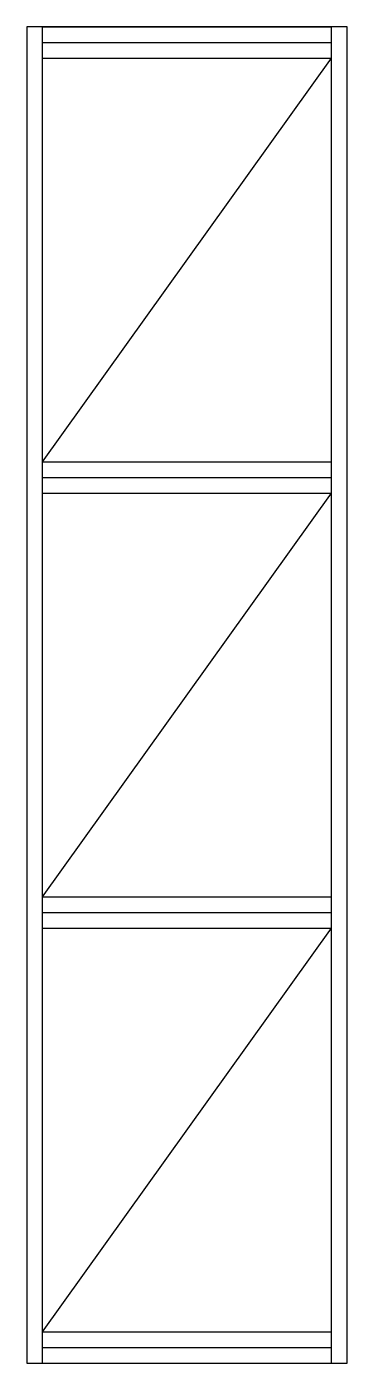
# Model space of a CAD drawing. Header units: millimetres. Extents: x 0 to 102, y 0 to 424.
import ezdxf

# ---------------------------------------------------------------- set-up
doc = ezdxf.new("R2010")
doc.units = ezdxf.units.MM
for name, color, linetype in [('CUT_OUTLINE', 7, 'Continuous'), ('MARK_CLAMP', 8, 'Continuous'), ('MARK_DIAGONAL', 4, 'Continuous'), ('MARK_FOLD', 3, 'Continuous'), ('MARK_HEM', 5, 'Continuous')]:
    doc.layers.add(name, color=color, linetype=linetype)

msp = doc.modelspace()

# ---------------------------------------------------------------- linework, layer by layer
at = {"layer": 'CUT_OUTLINE'}
for p, q in [((101.65, 424.19), (0, 424.19)), ((0, 424.19), (0, 0)), ((101.65, 0), (101.65, 424.19)), ((0, 0), (101.65, 0))]:
    msp.add_line(p, q, dxfattribs=at)
at = {"layer": 'MARK_CLAMP'}
for p, q in [((5, 424.19), (96.65, 424.19)), ((5, 414.19), (96.65, 414.19)), ((5, 286.12), (96.65, 286.12)), ((5, 276.12), (96.65, 276.12)), ((5, 148.06), (96.65, 148.06)), ((5, 138.06), (96.65, 138.06)), ((5, 10), (96.65, 10)), ((5, 0), (96.65, 0))]:
    msp.add_line(p, q, dxfattribs=at)
at = {"layer": 'MARK_DIAGONAL'}
for p, q in [((5, 286.12), (96.65, 414.19)), ((5, 148.06), (96.65, 276.12)), ((5, 10), (96.65, 138.06))]:
    msp.add_line(p, q, dxfattribs=at)
at = {"layer": 'MARK_FOLD'}
for p, q in [((5, 419.19), (96.65, 419.19)), ((5, 281.12), (96.65, 281.12)), ((5, 143.06), (96.65, 143.06)), ((5, 5), (96.65, 5))]:
    msp.add_line(p, q, dxfattribs=at)
at = {"layer": 'MARK_HEM'}
for p, q in [((5, 0), (5, 424.19)), ((96.65, 0), (96.65, 424.19))]:
    msp.add_line(p, q, dxfattribs=at)

doc.saveas('drawing.dxf')
